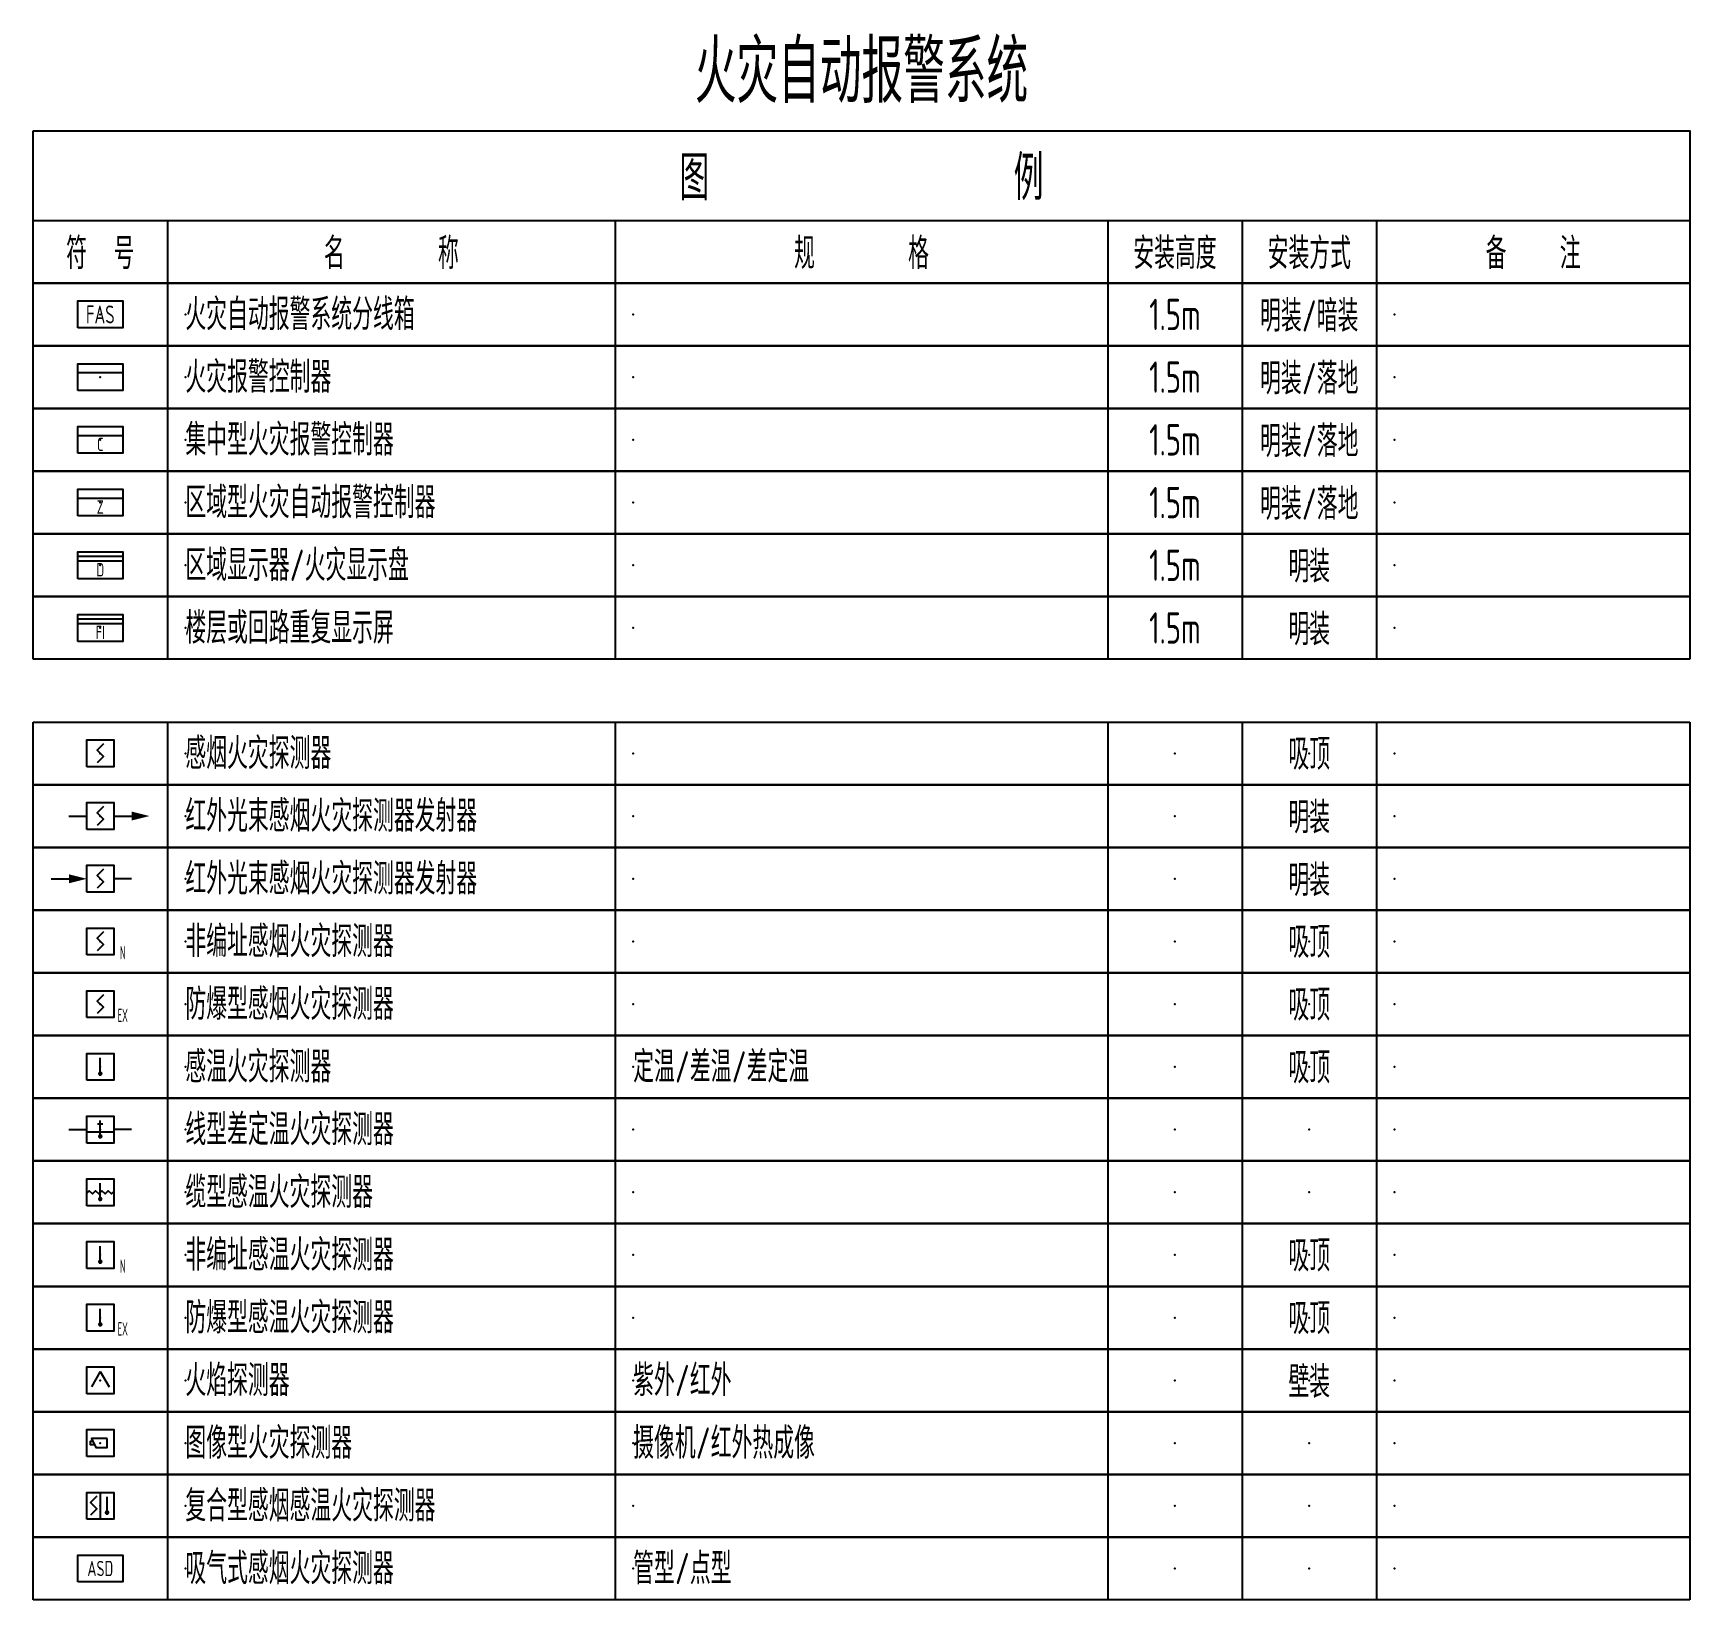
# Model space of a CAD drawing. Header units: millimetres. Extents: x -1582620 to 4754388, y -184455 to 3397362.
# Drawn here: x -692707 to -674207, y 66062 to 83552 of the extents above; entities that cross this region are included whole.
import ezdxf
from ezdxf.enums import TextEntityAlignment as Align

# ---------------------------------------------------------------- set-up
doc = ezdxf.new("R2010")
doc.units = ezdxf.units.MM
doc.header["$LTSCALE"] = 1000
doc.header["$MEASUREMENT"] = 0
for name, color, linetype in [('E-FAS-DEVC', 3, 'Continuous'), ('E-FAS-EQPM', 3, 'Continuous'), ('E-UNIV-DIAG', 2, 'Continuous'), ('E-UNIV-EL', 140, 'Continuous'), ('E-UNIV-NOTE', 6, 'Continuous')]:
    doc.layers.add(name, color=color, linetype=linetype)
doc.styles.add('TH-STYLE3', font='tssdeng.shx', dxfattribs={"width": 0.65, "bigfont": 'tssdchn.shx'})

# ---------------------------------------------------------------- blocks, each defined once
blk = doc.blocks.new('E-BKTS2')
for p, q in [((0, 0), (185, 0)), ((0, -7), (0, 0)), ((185, 0), (185, -7)), ((185, -7), (0, -7))]:
    blk.add_line(p, q)
at = {"linetype": 'Continuous'}
for p, q in [((15, 0), (15, -7)), ((65, 0), (65, -7)), ((120, 0), (120, -7)), ((135, 0), (135, -7)), ((150, 0), (150, -7))]:
    blk.add_line(p, q, dxfattribs=at)
for p in [(7.5, -3.5), (17, -3.5), (67, -3.5), (127.5, -3.5), (142.5, -3.5), (152, -3.5)]:
    blk.add_point(p, dxfattribs=at)
blk = doc.blocks.new('E-BKTS1')
blk.add_line((0, -10), (185, -10))
at = {"linetype": 'Continuous'}
for p, q in [((15, -10), (15, -17)), ((65, -10), (65, -17)), ((120, -10), (120, -17)), ((135, -10), (135, -17)), ((150, -10), (150, -17))]:
    blk.add_line(p, q, dxfattribs=at)
blk.add_lwpolyline([(0, 0), (185, 0), (185, -17), (0, -17)], close=True)
at = {"layer": 'E-UNIV-NOTE', "style": 'TH-STYLE3', "width": 0.7}
for s, height, p in [('图                例', 5, (92.5, -5)), ('安装高度', 3.5, (127.5, -13.5)), ('安装方式', 3.5, (142.5, -13.5))]:
    blk.add_text(s, height=height, dxfattribs=at).set_placement(p, align=Align.MIDDLE)
at = {"layer": 'E-UNIV-NOTE', "linetype": 'Continuous', "style": 'TH-STYLE3', "width": 0.7}
for s, p in [('符  号', (7.5, -13.5)), ('名       称', (40, -13.5)), ('规       格', (92.5, -13.5)), ('备    注', (167.5, -13.5))]:
    blk.add_text(s, height=3.5, dxfattribs=at).set_placement(p, align=Align.MIDDLE)
blk = doc.blocks.new('E-BFAS110')
blk.add_lwpolyline([(-1.5, -1.5), (-1.5, 1.5), (1.5, 1.5), (1.5, -1.5)], close=True)
at = {"layer": 'E-UNIV-EL'}
blk.add_lwpolyline([(0.35, 1.06), (-0.35, 0.35), (0.35, -0.35), (-0.35, -1.06)], dxfattribs=at)
blk = doc.blocks.new('E-BFAS112')
blk.add_lwpolyline([(-1.5, -1.5), (-1.5, 1.5), (1.5, 1.5), (1.5, -1.5)], close=True)
at = {"layer": 'E-UNIV-EL'}
for p, q in [((-3.5, 0), (-1.5, 0)), ((1.5, 0), (3.5, 0))]:
    blk.add_line(p, q, dxfattribs=at)
blk.add_lwpolyline([(0.35, 1.06), (-0.35, 0.35), (0.35, -0.35), (-0.35, -1.06)], dxfattribs=at)
blk.add_lwpolyline([(3.5, 0, 1, 0, 0), (5.5, 0, 0, 0, 0)], format="xyseb", dxfattribs=at)
blk = doc.blocks.new('E-BFAS113')
blk.add_lwpolyline([(-1.5, -1.5), (-1.5, 1.5), (1.5, 1.5), (1.5, -1.5)], close=True)
at = {"layer": 'E-UNIV-EL'}
for p, q in [((-5.5, 0), (-3.5, 0)), ((3.5, 0), (1.5, 0))]:
    blk.add_line(p, q, dxfattribs=at)
blk.add_lwpolyline([(-3.5, 0, 1, 0, 0), (-1.5, 0, 0, 0, 0)], format="xyseb", dxfattribs=at)
blk.add_lwpolyline([(0.35, 1.06), (-0.35, 0.35), (0.35, -0.35), (-0.35, -1.06)], dxfattribs=at)
blk = doc.blocks.new('E-BFAS122')
blk.add_lwpolyline([(-1.5, -1.5), (-1.5, 1.5), (1.5, 1.5), (1.5, -1.5)], close=True)
at = {"layer": 'E-UNIV-EL'}
for p, q in [((-3.5, 0), (-1.5, 0)), ((0.3, 0.6), (-0.3, 0.6)), ((0, -1), (0, 1)), ((3.5, 0), (1.5, 0)), ((1.5, -0.3), (-1.5, -0.3))]:
    blk.add_line(p, q, dxfattribs=at)
at = {"layer": 'E-UNIV-EL', "const_width": 0.25}
blk.add_lwpolyline([(-0.125, -0.75, 1), (0.125, -0.75, 1)], format="xyb", close=True, dxfattribs=at)
blk = doc.blocks.new('E-BFAS123')
blk.add_lwpolyline([(-1.5, -1.5), (-1.5, 1.5), (1.5, 1.5), (1.5, -1.5)], close=True)
at = {"layer": 'E-UNIV-EL'}
blk.add_line((0, -1), (0, 1), dxfattribs=at)
blk.add_lwpolyline([(1.5, 0.09), (1.24, -0.18), (0.88, 0.18), (0.53, -0.18), (0.18, 0.18), (-0.18, -0.18), (-0.53, 0.18), (-0.88, -0.18), (-1.24, 0.18), (-1.5, -0.09)], dxfattribs=at)
at = {"layer": 'E-UNIV-EL', "const_width": 0.25}
blk.add_lwpolyline([(-0.12, -0.75, 1), (0.12, -0.75, 1)], format="xyb", close=True, dxfattribs=at)
blk = doc.blocks.new('E-BFAS120')
blk.add_lwpolyline([(-1.5, -1.5), (-1.5, 1.5), (1.5, 1.5), (1.5, -1.5)], close=True)
at = {"layer": 'E-UNIV-EL'}
blk.add_line((0, -1), (0, 1), dxfattribs=at)
at = {"layer": 'E-UNIV-EL', "const_width": 0.25}
blk.add_lwpolyline([(-0.125, -0.75, 1), (0.125, -0.75, 1)], format="xyb", close=True, dxfattribs=at)
blk = doc.blocks.new('E-BFAS130')
blk.add_lwpolyline([(-1.5, -1.5), (-1.5, 1.5), (1.5, 1.5), (1.5, -1.5)], close=True)
at = {"layer": 'E-UNIV-EL'}
for q in [(-1, -0.73), (1, -0.73)]:
    blk.add_line((0, 1), q, dxfattribs=at)
blk = doc.blocks.new('E-BFAS150')
blk.add_lwpolyline([(-1.5, -1.5), (-1.5, 1.5), (1.5, 1.5), (1.5, -1.5)], close=True)
at = {"layer": 'E-UNIV-EL'}
for p, q in [((0, 1.5), (0, -1.5)), ((0.75, -1), (0.75, 1))]:
    blk.add_line(p, q, dxfattribs=at)
blk.add_lwpolyline([(-0.4, 1.06), (-1.1, 0.35), (-0.4, -0.35), (-1.1, -1.06)], dxfattribs=at)
at = {"layer": 'E-UNIV-EL', "const_width": 0.25}
blk.add_lwpolyline([(0.62, -0.75, 1), (0.88, -0.75, 1)], format="xyb", close=True, dxfattribs=at)
blk = doc.blocks.new('E-BFAS160')
blk.add_lwpolyline([(-2.5, -1.5), (-2.5, 1.5), (2.5, 1.5), (2.5, -1.5)], close=True)
at = {"layer": 'E-UNIV-EL', "style": 'TH-STYLE3', "width": 0.7}
blk.add_attdef('F', text='', height=1.7, dxfattribs=at).set_placement((0, 0), align=Align.MIDDLE)
blk = doc.blocks.new('E-BFAS020')
blk.add_lwpolyline([(-2.5, -1.5), (-2.5, 1.5), (2.5, 1.5), (2.5, -1.5)], close=True)
at = {"layer": 'E-UNIV-EL'}
blk.add_line((-2.5, 0.5), (2.5, 0.5), dxfattribs=at)
blk = doc.blocks.new('E-BFAS021')
blk.add_lwpolyline([(-2.5, -1.5), (-2.5, 1.5), (2.5, 1.5), (2.5, -1.5)], close=True)
at = {"layer": 'E-UNIV-EL'}
blk.add_line((-2.5, 0.5), (2.5, 0.5), dxfattribs=at)
at = {"layer": 'E-UNIV-EL', "style": 'TH-STYLE3', "width": 0.7}
blk.add_attdef('F', text='', height=1.5, dxfattribs=at).set_placement((0, -0.5), align=Align.MIDDLE)
blk = doc.blocks.new('E-BFAS022')
blk.add_lwpolyline([(-2.5, -1.5), (-2.5, 1.5), (2.5, 1.5), (2.5, -1.5)], close=True)
at = {"layer": 'E-UNIV-EL'}
blk.add_line((-2.5, 0.5), (2.5, 0.5), dxfattribs=at)
at = {"layer": 'E-UNIV-EL', "style": 'TH-STYLE3', "width": 0.7}
blk.add_attdef('F', text='', height=1.5, dxfattribs=at).set_placement((0, -0.5), align=Align.MIDDLE)
blk = doc.blocks.new('E-BFAS010')
blk.add_lwpolyline([(-2.5, -1.5), (-2.5, 1.5), (2.5, 1.5), (2.5, -1.5)], close=True)
at = {"layer": 'E-UNIV-EL', "style": 'TH-STYLE3', "width": 0.7}
blk.add_attdef('BOX', text='', height=2, dxfattribs=at).set_placement((0, 0), align=Align.MIDDLE)
blk = doc.blocks.new('E-BFAS030')
blk.add_lwpolyline([(-2.5, -1.5), (-2.5, 1.5), (2.5, 1.5), (2.5, -1.5)], close=True)
at = {"layer": 'E-UNIV-EL'}
for p, q in [((-2.5, 1), (2.5, 1)), ((-2.5, 0.5), (2.5, 0.5))]:
    blk.add_line(p, q, dxfattribs=at)
at = {"layer": 'E-UNIV-EL', "style": 'TH-STYLE3', "width": 0.7}
blk.add_attdef('F', text='', height=1.5, dxfattribs=at).set_placement((0, -0.5), align=Align.MIDDLE)
blk = doc.blocks.new('E-BFAS031')
blk.add_lwpolyline([(-2.5, -1.5), (-2.5, 1.5), (2.5, 1.5), (2.5, -1.5)], close=True)
at = {"layer": 'E-UNIV-EL'}
for p, q in [((-2.5, 1), (2.5, 1)), ((-2.5, 0.5), (2.5, 0.5))]:
    blk.add_line(p, q, dxfattribs=at)
at = {"layer": 'E-UNIV-EL', "style": 'TH-STYLE3', "width": 0.7}
blk.add_attdef('F', text='', height=1.5, dxfattribs=at).set_placement((0, -0.5), align=Align.MIDDLE)
blk = doc.blocks.new('E-BFAS110-2')
blk.add_lwpolyline([(-1.5, -1.5), (-1.5, 1.5), (1.5, 1.5), (1.5, -1.5)], close=True)
at = {"layer": 'E-UNIV-EL'}
blk.add_lwpolyline([(0.35, 1.06), (-0.35, 0.35), (0.35, -0.35), (-0.35, -1.06)], dxfattribs=at)
at = {"layer": 'E-UNIV-EL', "style": 'TH-STYLE3', "width": 0.5}
blk.add_attdef('F', text='', height=1.5, dxfattribs=at).set_placement((2.5, -1.25), align=Align.MIDDLE)
blk = doc.blocks.new('E-BFAS110-3')
blk.add_lwpolyline([(-1.5, -1.5), (-1.5, 1.5), (1.5, 1.5), (1.5, -1.5)], close=True)
at = {"layer": 'E-UNIV-EL'}
blk.add_lwpolyline([(0.35, 1.06), (-0.35, 0.35), (0.35, -0.35), (-0.35, -1.06)], dxfattribs=at)
at = {"layer": 'E-UNIV-EL', "style": 'TH-STYLE3', "width": 0.5}
blk.add_attdef('F', text='', height=1.5, dxfattribs=at).set_placement((2.5, -1.25), align=Align.MIDDLE)
blk = doc.blocks.new('E-BFAS120-2')
blk.add_lwpolyline([(-1.5, -1.5), (-1.5, 1.5), (1.5, 1.5), (1.5, -1.5)], close=True)
at = {"layer": 'E-UNIV-EL'}
blk.add_line((0, -1), (0, 1), dxfattribs=at)
at = {"layer": 'E-UNIV-EL', "const_width": 0.25}
blk.add_lwpolyline([(-0.125, -0.75, 1), (0.125, -0.75, 1)], format="xyb", close=True, dxfattribs=at)
at = {"layer": 'E-UNIV-EL', "style": 'TH-STYLE3', "width": 0.5}
blk.add_attdef('F', text='', height=1.5, dxfattribs=at).set_placement((2.5, -1.25), align=Align.MIDDLE)
blk = doc.blocks.new('E-BFAS120-3')
blk.add_lwpolyline([(-1.5, -1.5), (-1.5, 1.5), (1.5, 1.5), (1.5, -1.5)], close=True)
at = {"layer": 'E-UNIV-EL'}
blk.add_line((0, -1), (0, 1), dxfattribs=at)
at = {"layer": 'E-UNIV-EL', "const_width": 0.25}
blk.add_lwpolyline([(-0.125, -0.75, 1), (0.125, -0.75, 1)], format="xyb", close=True, dxfattribs=at)
at = {"layer": 'E-UNIV-EL', "style": 'TH-STYLE3', "width": 0.5}
blk.add_attdef('F', text='', height=1.5, dxfattribs=at).set_placement((2.5, -1.25), align=Align.MIDDLE)
blk = doc.blocks.new('E-BFAS170')
blk.add_lwpolyline([(-1.5, -1.5), (-1.5, 1.5), (1.5, 1.5), (1.5, -1.5)], close=True)
at = {"layer": 'E-UNIV-EL'}
blk.add_lwpolyline([(-0.65, -0.2), (-1.1, -0.2), (-1.1, 0.2), (-0.85, 0.2)], dxfattribs=at)
blk.add_lwpolyline([(0.75, 0.5), (-1, 0.5), (-0.5, -0.5), (0.75, -0.5)], close=True, dxfattribs=at)

msp = doc.modelspace()

# ---------------------------------------------------------------- block references
at = {"layer": 'E-FAS-DEVC', "xscale": 100, "yscale": 100, "zscale": 100}
for name, p in [('E-BFAS110', (-691956.67, 75511.98)), ('E-BFAS112', (-691956.67, 74811.98)), ('E-BFAS113', (-691956.67, 74111.98)), ('E-BFAS120', (-691956.67, 72011.98)), ('E-BFAS122', (-691956.67, 71311.98)), ('E-BFAS123', (-691956.67, 70611.98)), ('E-BFAS130', (-691956.67, 68511.98)), ('E-BFAS170', (-691956.67, 67811.98)), ('E-BFAS150', (-691956.67, 67111.98))]:
    msp.add_blockref(name, p, dxfattribs=at)
for name, p, values in [('E-BFAS110-2', (-691956.67, 73411.98), {'F': 'N'}), ('E-BFAS110-3', (-691956.67, 72711.98), {'F': 'EX'}), ('E-BFAS120-2', (-691956.67, 69911.98), {'F': 'N'}), ('E-BFAS120-3', (-691956.67, 69211.98), {'F': 'EX'}), ('E-BFAS160', (-691956.67, 66411.98), {'F': 'ASD'})]:
    msp.add_blockref(name, p, dxfattribs=at).add_auto_attribs(values)
at = {"layer": 'E-FAS-EQPM', "xscale": 100, "yscale": 100, "zscale": 100}
for name, p, values in [('E-BFAS010', (-691956.67, 80411.98), {'BOX': 'FAS'}), ('E-BFAS021', (-691956.67, 79011.98), {'F': 'C'}), ('E-BFAS022', (-691956.67, 78311.98), {'F': 'Z'}), ('E-BFAS030', (-691956.67, 77611.98), {'F': 'D'}), ('E-BFAS031', (-691956.67, 76911.98), {'F': 'FI'})]:
    msp.add_blockref(name, p, dxfattribs=at).add_auto_attribs(values)
msp.add_blockref('E-BFAS020', (-691956.67, 79711.98), dxfattribs=at)
at = {"layer": 'E-UNIV-DIAG', "xscale": 100, "yscale": 100, "zscale": 100}
for name, p in [('E-BKTS1', (-692706.67, 82461.98)), ('E-BKTS2', (-692706.67, 80761.98)), ('E-BKTS2', (-692706.67, 80061.98)), ('E-BKTS2', (-692706.67, 79361.98)), ('E-BKTS2', (-692706.67, 78661.98)), ('E-BKTS2', (-692706.67, 77961.98)), ('E-BKTS2', (-692706.67, 77261.98)), ('E-BKTS2', (-692706.67, 75861.98)), ('E-BKTS2', (-692706.67, 75161.98)), ('E-BKTS2', (-692706.67, 74461.98)), ('E-BKTS2', (-692706.67, 73761.98)), ('E-BKTS2', (-692706.67, 73061.98)), ('E-BKTS2', (-692706.67, 72361.98)), ('E-BKTS2', (-692706.67, 71661.98)), ('E-BKTS2', (-692706.67, 70961.98)), ('E-BKTS2', (-692706.67, 70261.98)), ('E-BKTS2', (-692706.67, 69561.98)), ('E-BKTS2', (-692706.67, 68861.98)), ('E-BKTS2', (-692706.67, 68161.98)), ('E-BKTS2', (-692706.67, 67461.98)), ('E-BKTS2', (-692706.67, 66761.98))]:
    msp.add_blockref(name, p, dxfattribs=at)

# ---------------------------------------------------------------- texts
at = {"layer": 'E-UNIV-NOTE', "style": 'TH-STYLE3', "width": 0.7}
for s, height, p in [('火灾自动报警系统', 700, (-683456.67, 83161.98)), ('1.5m', 350, (-679956.67, 80411.98)), ('明装/暗装', 350, (-678456.67, 80411.98)), ('1.5m', 350, (-679956.67, 79711.98)), ('明装/落地', 350, (-678456.67, 79711.98)), ('1.5m', 350, (-679956.67, 79011.98)), ('明装/落地', 350, (-678456.67, 79011.98)), ('1.5m', 350, (-679956.67, 78311.98)), ('明装/落地', 350, (-678456.67, 78311.98)), ('1.5m', 350, (-679956.67, 77611.98)), ('明装', 350, (-678456.67, 77611.98)), ('1.5m', 350, (-679956.67, 76911.98)), ('明装', 350, (-678456.67, 76911.98)), ('吸顶', 350, (-678456.67, 75511.98)), ('明装', 350, (-678456.67, 74811.98)), ('明装', 350, (-678456.67, 74111.98)), ('吸顶', 350, (-678456.67, 73411.98)), ('吸顶', 350, (-678456.67, 72711.98)), ('吸顶', 350, (-678456.67, 72011.98)), ('吸顶', 350, (-678456.67, 69911.98)), ('吸顶', 350, (-678456.67, 69211.98)), ('壁装', 350, (-678456.67, 68511.98))]:
    msp.add_text(s, height=height, dxfattribs=at).set_placement(p, align=Align.MIDDLE)
at = {"layer": 'E-UNIV-NOTE', "linetype": 'Continuous', "style": 'TH-STYLE3', "width": 0.7}
for s, p in [('火灾自动报警系统分线箱', (-691006.67, 80411.98)), ('火灾报警控制器', (-691006.67, 79711.98)), ('集中型火灾报警控制器', (-691006.67, 79011.98)), ('区域型火灾自动报警控制器', (-691006.67, 78311.98))]:
    msp.add_text(s, height=350, dxfattribs=at).set_placement(p, align=Align.MIDDLE_LEFT)
at = {"layer": 'E-UNIV-NOTE', "style": 'TH-STYLE3', "width": 0.7}
for s, p in [('区域显示器/火灾显示盘', (-691006.67, 77611.98)), ('楼层或回路重复显示屏', (-691006.67, 76911.98)), ('感烟火灾探测器', (-691006.67, 75511.98)), ('红外光束感烟火灾探测器发射器', (-691006.67, 74811.98)), ('红外光束感烟火灾探测器发射器', (-691006.67, 74111.98)), ('非编址感烟火灾探测器', (-691006.67, 73411.98)), ('防爆型感烟火灾探测器', (-691006.67, 72711.98)), ('感温火灾探测器', (-691006.67, 72011.98)), ('定温/差温/差定温', (-686006.67, 72011.98)), ('线型差定温火灾探测器', (-691006.67, 71311.98)), ('缆型感温火灾探测器', (-691006.67, 70611.98)), ('非编址感温火灾探测器', (-691006.67, 69911.98)), ('防爆型感温火灾探测器', (-691006.67, 69211.98)), ('火焰探测器', (-691006.67, 68511.98)), ('紫外/红外', (-686006.67, 68511.98)), ('图像型火灾探测器', (-691006.67, 67811.98)), ('摄像机/红外热成像', (-686006.67, 67811.98)), ('复合型感烟感温火灾探测器', (-691006.67, 67111.98)), ('吸气式感烟火灾探测器', (-691006.67, 66411.98)), ('管型/点型', (-686006.67, 66411.98))]:
    msp.add_text(s, height=350, dxfattribs=at).set_placement(p, align=Align.MIDDLE_LEFT)

doc.saveas('drawing.dxf')
